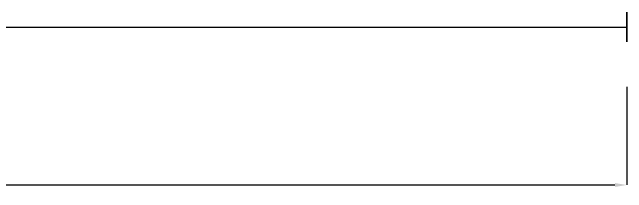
# Model space of a CAD drawing. Header units: millimetres. Extents: x -27 to 709, y -1034 to 466.
# Drawn here: x 552.9 to 709, y -27 to 19 of the extents above; entities that cross this region are included whole.
import ezdxf

# ---------------------------------------------------------------- set-up
doc = ezdxf.new("R2010")
doc.units = ezdxf.units.MM
doc.layers.add('DIMENSIONS', color=7, linetype='Continuous')
doc.layers.add('YZ_SIDE', color=7, linetype='Continuous')
doc.dimstyles.get("Standard").update_dxf_attribs({"dimtxt": 2.5, "dimasz": 2.5, "dimexe": 1.25, "dimexo": 0.625, "dimtad": 1, "dimcen": 2.5, "dimazin": 3, "dimtfac": 1, "dimtmove": 0, "dimatfit": 3})

# ---------------------------------------------------------------- blocks, each defined once
blk = doc.blocks.new('_CLOSEDFILLED')
at = {"color": 0, "linetype": 'BYBLOCK'}
blk.add_solid([(-1, 0.164), (0, 0), (-1, -0.164)], dxfattribs=at)
blk = doc.blocks.new('*D5')
for p, q in [((347, 0), (347, -25)), ((709, 0), (709, -25)), ((350, -25), (523.5, -25)), ((532.5, -25), (706, -25))]:
    blk.add_line(p, q)
at = {"layer": 'Defpoints'}
for p in [(347, 0), (709, 0), (347, -25)]:
    blk.add_point(p, dxfattribs=at)
at = {"layer": 'DIMENSIONS', "xscale": 3, "yscale": 3, "rotation": 180}
blk.add_blockref('_CLOSEDFILLED', (347, -25), dxfattribs=at)
at = {"layer": 'DIMENSIONS', "xscale": 3, "yscale": 3}
blk.add_blockref('_CLOSEDFILLED', (709, -25), dxfattribs=at)
at = {"layer": 'DIMENSIONS', "insert": (528, -25), "char_height": 3, "attachment_point": 5}
blk.add_mtext('362', dxfattribs=at)

msp = doc.modelspace()

# ---------------------------------------------------------------- linework, layer by layer
at = {"layer": 'YZ_SIDE'}
for points in [[(709, 15.2), (709, 13.1456), (709, 11.7434), (709, 11.4387), (709, 12.3282), (709, 14.1294), (709, 16.2706), (709, 18.0718), (709, 18.9613), (709, 18.6566), (709, 17.2544), (709, 15.2)], [(487, 15.2), (709, 15.2)]]:
    msp.add_lwpolyline(points, dxfattribs=at)

# ---------------------------------------------------------------- dimensions: what is measured, and where the dimension line sits
at = {"layer": 'DIMENSIONS'}
dim = msp.add_linear_dim(base=(347, -25), p1=(347, 0), p2=(709, 0), dimstyle='Standard', override={"dimtxt": 3, "dimasz": 3, "dimdec": 3}, dxfattribs=at)
dim.commit()
dim.dimension.update_dxf_attribs({"geometry": '*D5', "text_midpoint": (528, -25)})

doc.saveas('drawing.dxf')
